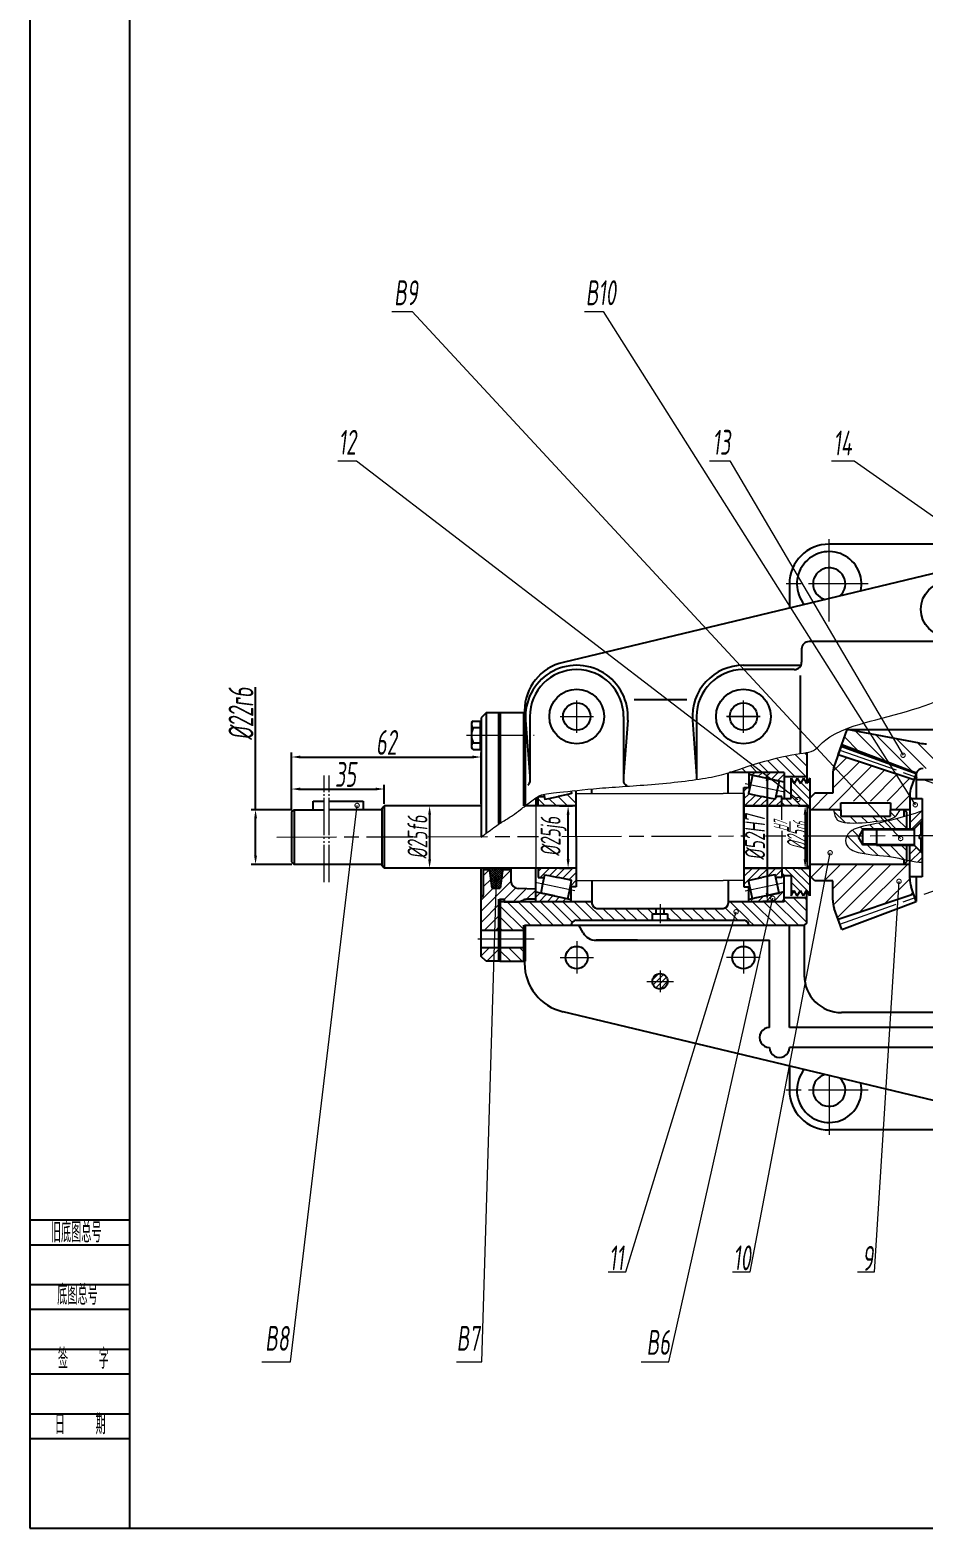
# Model space of a CAD drawing. Extents: x -500 to 7960, y -6170 to 1582.
# Drawn here: x 62 to 421, y -831 to -228 of the extents above; entities that cross this region are included whole.
import ezdxf

# ---------------------------------------------------------------- set-up
doc = ezdxf.new("R2010")
doc.units = 0
doc.linetypes.add('ACAD_ISO08W100', pattern=[36, 24, -3, 6, -3])
doc.linetypes.add('JIS_09_15', pattern=[18.9, 15, -0.9, 0.6, -0.9, 0.6, -0.9])
doc.layers.get('0').update_dxf_attribs({"linetype": 'CONTINUOUS'})
doc.layers.get('Defpoints').update_dxf_attribs({"linetype": 'CONTINUOUS'})
for name, color, linetype, lineweight in [('zhongxin', 1, 'ACAD_ISO08W100', 9), ('双点画线', 1, 'JIS_09_15', 9), ('垫片', 7, 'CONTINUOUS', 50), ('标注', 5, 'CONTINUOUS', 9), ('粗实线', 7, 'CONTINUOUS', 25), ('细实线', 7, 'CONTINUOUS', 9), ('细实线 波浪线', 3, 'CONTINUOUS', 9), ('细点画线', 1, 'ACAD_ISO08W100', 9)]:
    doc.layers.add(name, color=color, linetype=linetype, lineweight=lineweight)
doc.styles.get("Standard").update_dxf_attribs({"font": 'gbenor.shx', "width": 0.7, "oblique": 7, "height": 10, "bigfont": 'gbcbig.shx'})
doc.styles.add('窄字宽', font='gbeitc.shx', dxfattribs={"width": 0.5, "oblique": 7, "bigfont": 'gbcbig.shx'})
doc.dimstyles.new('GB-35', dxfattribs={"dimtxt": 4.5, "dimasz": 3.5, "dimexe": 1.75, "dimexo": 0.875, "dimgap": 0.875, "dimtad": 1, "dimdsep": 46, "dimtxsty": 'Standard', "dimcen": 3.5, "dimadec": 0, "dimazin": 0, "dimtfac": 0.7, "dimtmove": 0, "dimatfit": 3, "dimfxl": 1, "dimtzin": 0, "dimarcsym": 0})
pattern_1 = [(45, (-1583.343, -404.8657), (-1.5715448, 1.5715448), [])]
pattern_2 = [(135, (-1444.4283, -725.996), (-2.245064, -2.245064), [])]

# ---------------------------------------------------------------- blocks, each defined once
blk = doc.blocks.new('*D215')
at = {"layer": 'Defpoints', "color": 0, "transparency": 16777216}
for p in [(168.15, -541.85), (152.67, -563.85), (168.15, -563.85)]:
    blk.add_point(p, dxfattribs=at)
at = {"layer": '标注', "color": 0, "lineweight": -2, "transparency": 16777216}
for p, q in [((152.67, -541.85), (152.67, -492.5)), ((167.28, -541.85), (150.92, -541.85)), ((152.67, -560.35), (152.67, -545.35)), ((167.28, -563.85), (150.92, -563.85))]:
    blk.add_line(p, q, dxfattribs=at)
at = {"layer": '标注', "color": 0, "transparency": 16777216}
for points in [[(152.09, -545.35), (153.25, -545.35), (152.67, -541.85)], [(152.09, -560.35), (153.25, -560.35), (152.67, -563.85)]]:
    blk.add_solid(points, dxfattribs=at)
at = {"layer": '标注', "color": 0, "transparency": 16777216, "insert": (146.8, -503.24), "char_height": 10, "attachment_point": 5, "rotation": 90}
blk.add_mtext('%%C22r6', dxfattribs=at)
blk = doc.blocks.new('_DotSmall')
at = {"color": 0, "linetype": 'ByBlock', "const_width": 0.5}
blk.add_lwpolyline([(-0.0625, 0, 1), (0.0625, 0, 1)], format="xyb", close=True, dxfattribs=at)
blk = doc.blocks.new('*D250')
at = {"layer": 'Defpoints', "color": 0, "transparency": 16777216}
for p in [(274.07, -540.35), (278.44, -540.35), (274.07, -565.35)]:
    blk.add_point(p, dxfattribs=at)
at = {"layer": '标注', "color": 0, "lineweight": -2, "transparency": 16777216}
for p, q in [((274.94, -540.35), (280.19, -540.35)), ((278.44, -561.85), (278.44, -543.85)), ((274.94, -565.35), (280.19, -565.35))]:
    blk.add_line(p, q, dxfattribs=at)
at = {"layer": '标注', "color": 0, "transparency": 16777216}
for points in [[(277.86, -543.85), (279.03, -543.85), (278.44, -540.35)], [(277.86, -561.85), (279.03, -561.85), (278.44, -565.35)]]:
    blk.add_solid(points, dxfattribs=at)
at = {"layer": '标注', "color": 0, "transparency": 16777216, "insert": (272.6, -552.59), "char_height": 10, "attachment_point": 5, "rotation": 90}
blk.add_mtext('{\\H0.8x;%%C25j6}', dxfattribs=at)
blk = doc.blocks.new('*D251')
at = {"layer": 'Defpoints', "color": 0, "transparency": 16777216}
for p in [(370.16, -540.35), (370.16, -565.35), (373.82, -565.35)]:
    blk.add_point(p, dxfattribs=at)
at = {"layer": '标注', "color": 0, "lineweight": -2, "transparency": 16777216}
for p, q in [((371.04, -540.35), (375.57, -540.35)), ((373.82, -543.85), (373.82, -561.85)), ((371.04, -565.35), (375.57, -565.35))]:
    blk.add_line(p, q, dxfattribs=at)
at = {"layer": '标注', "color": 0, "transparency": 16777216}
for points in [[(373.24, -543.85), (374.41, -543.85), (373.82, -540.35)], [(373.24, -561.85), (374.41, -561.85), (373.82, -565.35)]]:
    blk.add_solid(points, dxfattribs=at)
at = {"layer": '标注', "color": 0, "transparency": 16777216, "insert": (367.82, -552.37), "char_height": 10, "attachment_point": 5, "rotation": 90, "style": '窄字宽'}
blk.add_mtext('{\\H0.8x;%%C25\\H0.7x;\\SH7/r6;}', dxfattribs=at)
blk = doc.blocks.new('*D252')
at = {"layer": 'Defpoints', "color": 0, "transparency": 16777216}
for p in [(361.51, -526.85), (358.54, -578.85), (361.51, -578.85)]:
    blk.add_point(p, dxfattribs=at)
at = {"layer": '标注', "color": 0, "lineweight": -2, "transparency": 16777216}
for p, q in [((360.63, -526.85), (356.79, -526.85)), ((358.54, -530.35), (358.54, -575.35)), ((360.63, -578.85), (356.79, -578.85))]:
    blk.add_line(p, q, dxfattribs=at)
at = {"layer": '标注', "color": 0, "transparency": 16777216}
for points in [[(357.96, -530.35), (359.13, -530.35), (358.54, -526.85)], [(357.96, -575.35), (359.13, -575.35), (358.54, -578.85)]]:
    blk.add_solid(points, dxfattribs=at)
at = {"layer": '标注', "color": 0, "transparency": 16777216, "insert": (353.67, -552.85), "char_height": 10, "attachment_point": 5, "rotation": 90}
blk.add_mtext('{\\H0.8x;%%C52H7}', dxfattribs=at)
blk = doc.blocks.new('*D253')
at = {"layer": 'Defpoints', "color": 0, "transparency": 16777216}
for p in [(204.44, -533.53), (204.44, -540.35), (167.15, -542.85)]:
    blk.add_point(p, dxfattribs=at)
at = {"layer": '标注', "color": 0, "lineweight": -2, "transparency": 16777216}
for p, q in [((167.15, -541.98), (167.15, -531.78)), ((170.65, -533.53), (200.94, -533.53)), ((204.44, -539.48), (204.44, -531.78))]:
    blk.add_line(p, q, dxfattribs=at)
at = {"layer": '标注', "color": 0, "transparency": 16777216}
for points in [[(170.65, -532.95), (170.65, -534.12), (167.15, -533.53)], [(200.94, -532.95), (200.94, -534.12), (204.44, -533.53)]]:
    blk.add_solid(points, dxfattribs=at)
at = {"layer": '标注', "color": 0, "transparency": 16777216, "insert": (188.87, -527.66), "char_height": 10, "attachment_point": 5}
blk.add_mtext('35', dxfattribs=at)
blk = doc.blocks.new('*D254')
at = {"layer": 'Defpoints', "color": 0, "transparency": 16777216}
for p in [(243.44, -520.65), (243.44, -540.35), (167.15, -542.85)]:
    blk.add_point(p, dxfattribs=at)
at = {"layer": '标注', "color": 0, "lineweight": -2, "transparency": 16777216}
for p, q in [((167.15, -541.98), (167.15, -518.9)), ((170.65, -520.65), (239.94, -520.65)), ((243.44, -539.48), (243.44, -518.9))]:
    blk.add_line(p, q, dxfattribs=at)
at = {"layer": '标注', "color": 0, "transparency": 16777216}
for points in [[(170.65, -520.07), (170.65, -521.23), (167.15, -520.65)], [(239.94, -520.07), (239.94, -521.23), (243.44, -520.65)]]:
    blk.add_solid(points, dxfattribs=at)
at = {"layer": '标注', "color": 0, "transparency": 16777216, "insert": (205.3, -514.77), "char_height": 10, "attachment_point": 5}
blk.add_mtext('62', dxfattribs=at)
blk = doc.blocks.new('*D255')
at = {"layer": 'Defpoints', "color": 0, "transparency": 16777216}
for p in [(223.94, -540.35), (222.7, -565.35), (223.94, -565.35)]:
    blk.add_point(p, dxfattribs=at)
at = {"layer": '标注', "color": 0, "lineweight": -2, "transparency": 16777216}
for p, q in [((223.07, -540.35), (220.95, -540.35)), ((222.7, -543.85), (222.7, -561.85)), ((223.07, -565.35), (220.95, -565.35))]:
    blk.add_line(p, q, dxfattribs=at)
at = {"layer": '标注', "color": 0, "transparency": 16777216}
for points in [[(222.12, -543.85), (223.29, -543.85), (222.7, -540.35)], [(222.12, -561.85), (223.29, -561.85), (222.7, -565.35)]]:
    blk.add_solid(points, dxfattribs=at)
at = {"layer": '标注', "color": 0, "transparency": 16777216, "insert": (217.83, -552.85), "char_height": 10, "attachment_point": 5, "rotation": 90}
blk.add_mtext('{\\H0.8x;%%C25f6}', dxfattribs=at)

msp = doc.modelspace()

# ---------------------------------------------------------------- hatches: boundary and pattern name
at = {"layer": '细实线 波浪线'}
h = msp.add_hatch(dxfattribs=at)
h.set_pattern_fill('ANSI31', color=256, scale=1.5, angle=90)
h.set_pattern_definition([(135, (-1444.4283, -725.996), (-3.367596, -3.367596), [])])
h.paths.add_polyline_path([(455.795, -519.044), (455.795, -506.794), (451.478, -505.637), (451.478, -517.887)], flags=24)
edge = h.paths.add_edge_path()
edge.add_line((446.77, -515.301), (446.77, -525.301))
edge.add_line((446.77, -525.301), (455.97, -525.301))
edge.add_arc((455.97, -527.301), 2, 0, 90, ccw=False)
edge.add_line((457.97, -527.301), (457.97, -531.504))
edge.add_line((457.97, -531.504), (458.767, -532.301))
edge.add_line((458.767, -532.301), (468.77, -532.301))
edge.add_line((468.77, -532.301), (468.77, -492.224))
edge.add_line((468.77, -492.224), (457.97, -492.224))
edge.add_line((457.97, -492.224), (457.97, -509.556))
edge.add_line((457.97, -509.556), (457.97, -513.301))
edge.add_arc((455.97, -513.301), 2, -90, 0, ccw=False)
edge.add_line((455.97, -515.301), (446.77, -515.301))
edge = h.paths.add_edge_path()
edge.add_line((436.77, -525.301), (436.77, -515.301))
edge.add_line((436.77, -515.301), (422.669, -515.301))
edge.add_arc((422.669, -500.301), 15, 259.356399, 270, ccw=False)
edge.add_line((419.899, -515.043), (390.701, -509.556))
edge.add_line((390.701, -509.556), (388.568, -515.59))
edge.add_line((388.568, -515.59), (418.579, -526.978))
edge.add_arc((421.272, -528.301), 3, 90, 153.825179, ccw=False)
edge.add_line((421.272, -525.301), (436.77, -525.301))
h = msp.add_hatch(dxfattribs=at)
h.set_pattern_fill('ANSI31', color=256, angle=90)
h.set_pattern_definition(pattern_2)
edge = h.paths.add_edge_path()
edge.add_spline(control_points=[(281.693, -534.116), (280.979, -534.193), (280.29, -534.268), (279.63, -534.34)], knot_values=[6.3442102, 6.3442102, 6.3442102, 6.3442102, 6.4788345, 6.4788345, 6.4788345, 6.4788345], degree=3, periodic=0)
edge.add_line((279.63, -534.34), (279.85, -535.382))
edge.add_line((279.85, -535.382), (278.274, -535.716))
edge.add_line((278.274, -535.716), (274.47, -536.521))
edge.add_line((274.47, -536.521), (270.666, -537.327))
edge.add_line((270.666, -537.327), (269.089, -537.661))
edge.add_line((269.089, -537.661), (268.865, -536.603))
edge.add_line((268.865, -536.603), (266.443, -536.603))
edge.add_line((266.443, -536.603), (266.443, -540.353))
edge.add_line((266.443, -540.353), (281.693, -540.353))
edge.add_line((281.693, -540.353), (281.693, -534.116))
edge = h.paths.add_edge_path()
edge.add_spline(control_points=[(374.48, -518.851), (373.713, -518.989), (372.859, -519.096), (371.88, -519.225)], knot_values=[11.2635297, 11.2635297, 11.2635297, 11.2635297, 11.5237186, 11.5237186, 11.5237186, 11.5237186], degree=3, periodic=0)
edge.add_spline(control_points=[(371.88, -519.225), (370.889, -519.356), (365.52, -520.095), (352.448, -523.72), (345.797, -526.105), (343.392, -526.853)], knot_values=[9.4749772, 9.4749772, 9.4749772, 9.4749772, 9.7385068, 10.7385068, 11.2635297, 11.2635297, 11.2635297, 11.2635297], degree=3, periodic=0)
edge.add_line((343.392, -526.853), (365.443, -526.853))
edge.add_line((365.443, -526.853), (365.443, -528.488))
edge.add_line((365.443, -528.488), (374.48, -528.488))
edge.add_line((374.48, -528.488), (374.48, -518.851))
h = msp.add_hatch(dxfattribs=at)
h.set_pattern_fill('ANSI31', color=256, scale=1.5)
h.set_pattern_definition([(45, (-1444.4283, -725.996), (-3.367596, 3.367596), [])])
edge = h.paths.add_edge_path()
edge.add_line((415.93, -569.578), (415.93, -563.853))
edge.add_line((415.93, -563.853), (378.167, -563.853))
edge.add_line((378.167, -563.853), (375.661, -565.353))
edge.add_line((375.661, -565.353), (375.661, -568.453))
edge.add_line((375.661, -568.453), (377.661, -570.453))
edge.add_line((377.661, -570.453), (384.968, -570.453))
edge.add_line((384.968, -570.453), (384.968, -578.217))
edge.add_arc((394.968, -578.217), 10, 180, 199.47)
edge.add_line((385.54, -581.551), (387.102, -585.967))
edge.add_line((387.102, -585.967), (417.542, -575.853))
edge.add_line((417.542, -575.853), (416.501, -572.911))
edge.add_arc((425.93, -569.578), 10, 180, 199.47, ccw=False)
edge = h.paths.add_edge_path()
edge.add_line((388.236, -538.353), (402.943, -538.353))
edge.add_line((402.943, -538.353), (402.943, -525.002))
edge.add_line((402.943, -525.002), (387.102, -519.738))
edge.add_line((387.102, -519.738), (385.54, -524.155))
edge.add_arc((394.968, -527.488), 10, 160.53, 180)
edge.add_line((384.968, -527.488), (384.968, -535.253))
edge.add_line((384.968, -535.253), (377.661, -535.253))
edge.add_line((377.661, -535.253), (375.661, -537.253))
edge.add_line((375.661, -537.253), (375.661, -541.853))
edge.add_line((375.661, -541.853), (388.236, -541.853))
edge.add_line((388.236, -541.853), (388.236, -538.353))
edge = h.paths.add_edge_path()
edge.add_line((402.943, -538.353), (408.236, -538.353))
edge.add_line((408.236, -538.353), (408.236, -541.853))
edge.add_line((408.236, -541.853), (415.93, -541.853))
edge.add_line((415.93, -541.853), (415.93, -536.127))
edge.add_arc((425.93, -536.127), 10, 160.53, 180, ccw=False)
edge.add_line((416.501, -532.794), (417.542, -529.852))
edge.add_line((417.542, -529.852), (402.943, -525.002))
edge.add_line((402.943, -525.002), (402.943, -538.353))
h = msp.add_hatch(dxfattribs=at)
h.set_pattern_fill('ANSI31', color=256, scale=0.7)
h.set_pattern_definition([(45, (-1583.343, -401.8657), (-1.5715448, 1.5715448), [])])
h.paths.add_polyline_path([(365.443, -526.853), (365.443, -530.767), (351.193, -527.749), (351.193, -526.853)])
h.paths.add_polyline_path([(352.612, -535.716), (356.416, -536.521), (360.22, -537.327), (361.797, -537.661), (362.021, -536.603), (364.443, -536.603), (364.443, -540.353), (349.193, -540.353), (349.193, -532.853), (351.571, -532.853), (351.035, -535.382)])
h = msp.add_hatch(dxfattribs=at)
h.set_pattern_fill('ANSI31', color=256, scale=0.7, angle=90)
h.set_pattern_definition([(135, (-1444.4283, -725.996), (-1.5715448, -1.5715448), [])])
h.paths.add_polyline_path([(375.661, -529.137), (374.411, -531.302), (373.161, -529.137), (371.911, -531.302), (370.661, -529.137), (369.411, -531.302), (368.161, -529.137), (368.161, -537.382), (364.443, -537.382), (364.443, -540.353), (375.661, -540.353)])
h.paths.add_polyline_path([(375.661, -565.353), (364.443, -565.353), (364.443, -568.323), (368.161, -568.323), (368.161, -576.568), (369.411, -574.403), (370.661, -576.568), (371.911, -574.403), (373.161, -576.568), (374.411, -574.403), (375.661, -576.568)])
h = msp.add_hatch(dxfattribs=at)
h.set_pattern_fill('ANSI31', color=256, angle=90)
edge = h.paths.add_edge_path()
edge.add_spline(control_points=[(385.236, -541.853), (386.049, -545.722), (388.614, -547.014), (394.39, -547.481), (401.722, -546.673), (405.12, -546.217), (405.514, -546.158)], knot_values=[0, 0, 0, 0, 1.1237018, 4.0925835, 13.3088276, 14.6094693, 14.6094693, 14.6094693, 14.6094693], degree=3, periodic=0)
edge.add_line((405.514, -546.158), (404.767, -544.444))
edge.add_line((404.767, -544.444), (388.235, -544.444))
edge.add_line((388.235, -544.444), (388.236, -541.853))
edge.add_line((388.236, -541.853), (387.449, -541.853))
edge.add_line((387.449, -541.853), (385.236, -541.853))
h.paths.add_polyline_path([(405.514, -546.158), (405.643, -546.138), (405.771, -546.118), (405.896, -546.098), (406.02, -546.078), (406.142, -546.057), (406.263, -546.036), (406.382, -546.014), (406.5, -545.992), (406.616, -545.969), (406.732, -545.946), (406.845, -545.922), (406.958, -545.898), (407.07, -545.873), (407.18, -545.847), (407.29, -545.82), (407.399, -545.792), (407.507, -545.764), (407.614, -545.735), (407.721, -545.704), (407.827, -545.673), (407.932, -545.641), (408.037, -545.607), (408.142, -545.573), (408.247, -545.537), (408.351, -545.5), (408.455, -545.462), (408.559, -545.423), (408.663, -545.382), (408.767, -545.34), (408.871, -545.296), (408.975, -545.251), (409.08, -545.204), (409.185, -545.156), (409.289, -545.106), (409.393, -545.053), (409.497, -544.998), (409.601, -544.94), (409.704, -544.88), (409.805, -544.816), (409.906, -544.749), (410.006, -544.679), (410.104, -544.605), (410.201, -544.527), (410.297, -544.444), (410.39, -544.357), (410.482, -544.266), (410.571, -544.17), (410.659, -544.068), (410.744, -543.961), (410.826, -543.849), (410.906, -543.731), (410.984, -543.607), (411.063, -543.472), (411.149, -543.322), (411.247, -543.152), (411.362, -542.959), (411.497, -542.737), (411.66, -542.481), (411.853, -542.188), (412.083, -541.853), (408.236, -541.853), (408.101, -544.444), (404.632, -544.444)])
h = msp.add_hatch(dxfattribs=at)
h.set_pattern_fill('ANSI31', color=256, scale=0.7)
h.set_pattern_definition([(45, (-1444.4283, -725.996), (-1.5715448, 1.5715448), [])])
h.paths.add_polyline_path([(415.93, -562.399), (416.509, -562.519), (417.084, -562.631), (417.655, -562.73), (418.221, -562.816), (418.779, -562.887), (419.331, -562.942), (419.873, -562.977), (420.407, -562.991), (420.93, -562.983), (420.93, -559.353), (417.73, -556.153), (415.93, -556.153)])
h.paths.add_polyline_path([(420.93, -542.367), (420.094, -542.66), (419.26, -542.942), (418.426, -543.211), (417.593, -543.465), (416.761, -543.701), (415.93, -543.917), (415.93, -549.553), (417.73, -549.553), (420.93, -546.353)])
h = msp.add_hatch(dxfattribs=at)
h.set_pattern_fill('ANSI31', color=256, angle=90)
edge = h.paths.add_edge_path()
edge.add_line((414.563, -556.153), (402.581, -556.153))
edge.add_line((402.581, -556.153), (396.93, -556.153))
edge.add_line((396.93, -556.153), (396.93, -555.703))
edge.add_line((396.93, -555.703), (395.284, -552.853))
edge.add_line((395.284, -552.853), (395.596, -552.313))
edge.add_line((395.596, -552.313), (390.627, -552.324))
edge.add_spline(control_points=[(390.627, -552.324), (389.699, -554.082), (390.243, -557.851), (399.955, -560.315), (406.618, -560.139), (412.418, -561.569), (413.563, -561.847)], knot_values=[35.6077433, 35.6077433, 35.6077433, 35.6077433, 43.8252685, 50.165375, 62.8701565, 65.9708952, 65.9708952, 65.9708952, 65.9708952], degree=3, periodic=0)
edge.add_spline(control_points=[(413.563, -561.847), (413.896, -561.928), (414.229, -562.009), (414.563, -562.088)], knot_values=[65.9708952, 65.9708952, 65.9708952, 65.9708952, 66.8726771, 66.8726771, 66.8726771, 66.8726771], degree=3, periodic=0)
edge.add_line((414.563, -562.088), (414.563, -556.153))
h.paths.add_polyline_path([(402.581, -555.703), (396.93, -555.703), (396.93, -556.153), (402.581, -556.153)], flags=17)
edge = h.paths.add_edge_path()
edge.add_spline(control_points=[(414.563, -544.423), (412.887, -544.914), (410.012, -545.693), (407.181, -546.379), (405.976, -546.656)], knot_values=[9.1924741, 9.1924741, 9.1924741, 9.1924741, 14.3626989, 18.1076317, 18.1076317, 18.1076317, 18.1076317], degree=3, periodic=0)
edge.add_line((405.976, -546.656), (408.661, -549.553))
edge.add_line((408.661, -549.553), (414.563, -549.553))
edge.add_line((414.563, -549.553), (414.563, -544.423))
edge = h.paths.add_edge_path()
edge.add_spline(control_points=[(405.976, -546.656), (404.478, -547), (399.529, -548.065), (392.911, -549.233), (390.897, -551.813), (390.627, -552.324)], knot_values=[18.1076317, 18.1076317, 18.1076317, 18.1076317, 22.758309, 33.2166699, 35.6077433, 35.6077433, 35.6077433, 35.6077433], degree=3, periodic=0)
edge.add_line((390.627, -552.324), (395.596, -552.313))
edge.add_line((395.596, -552.313), (396.93, -550.003))
edge.add_line((396.93, -550.003), (396.93, -549.553))
edge.add_line((396.93, -549.553), (402.581, -549.553))
edge.add_line((402.581, -549.553), (408.661, -549.553))
edge.add_line((408.661, -549.553), (405.976, -546.656))
h.paths.add_polyline_path([(402.581, -549.553), (396.93, -549.553), (396.93, -550.003), (402.581, -550.003)], flags=17)
h = msp.add_hatch(dxfattribs=at)
h.set_pattern_fill('ANSI31', color=256)
h.set_pattern_definition([(45, (-1444.4283, -725.996), (-2.245064, 2.245064), [])])
edge = h.paths.add_edge_path()
edge.add_line((243.468, -590.329), (250.89, -590.329))
edge.add_line((250.89, -590.329), (250.89, -577.853))
edge.add_line((250.89, -577.853), (252.643, -577.853))
edge.add_line((252.643, -577.853), (252.643, -578.853))
edge.add_line((252.643, -578.853), (258.643, -578.853))
edge.add_line((258.643, -578.853), (260.627, -578.144))
edge.add_arc((262.309, -582.853), 5, 90, 109.653824, ccw=False)
edge.add_line((262.309, -577.853), (265.443, -577.853))
edge.add_line((265.443, -577.853), (265.443, -573.853))
edge.add_line((265.443, -573.853), (258.293, -573.495))
edge.add_arc((258.443, -570.499), 3, 180, 267.138209, ccw=False)
edge.add_line((255.443, -570.499), (255.443, -565.853))
edge.add_line((255.443, -565.853), (252.127, -565.853))
edge.add_line((252.127, -565.853), (251.14, -573.353))
edge.add_line((251.14, -573.353), (247.746, -573.353))
edge.add_line((247.746, -573.353), (246.759, -565.853))
edge.add_line((246.759, -565.853), (244.443, -565.853))
edge.add_line((244.443, -565.853), (244.443, -575.576))
edge.add_arc((242.443, -575.576), 2, -49.410105, 0, ccw=False)
edge.add_line((243.744, -577.095), (243.455, -577.342))
edge.add_line((243.455, -577.342), (243.468, -590.329))
h.paths.add_polyline_path([(243.475, -597.329), (243.498, -602.853), (250.909, -602.853), (250.89, -597.329)])
h = msp.add_hatch(dxfattribs=at)
h.set_pattern_fill('ANSI37', color=256, scale=0.2)
h.set_pattern_definition([(45, (-2437.8879, -863.3737), (-0.4490128, 0.4490128), []), (135, (-2437.8879, -863.3737), (-0.4490128, -0.4490128), [])])
h.paths.add_polyline_path([(246.693, -565.353), (252.193, -565.353), (251.14, -573.353), (247.746, -573.353)])
h = msp.add_hatch(dxfattribs=at)
h.set_pattern_fill('ANSI31', color=256, scale=0.7)
h.set_pattern_definition(pattern_1)
h.paths.add_polyline_path([(279.693, -578.853), (279.693, -577.956), (265.443, -574.939), (265.443, -578.853)])
h.paths.add_polyline_path([(279.85, -570.323), (279.315, -572.853), (281.693, -572.853), (281.693, -565.353), (266.443, -565.353), (266.443, -569.103), (268.865, -569.103), (269.089, -568.045), (270.666, -568.378), (274.47, -569.184), (278.274, -569.99)])
h = msp.add_hatch(dxfattribs=at)
h.set_pattern_fill('ANSI31', color=256, scale=0.7)
h.set_pattern_definition(pattern_1)
h.paths.add_polyline_path([(351.193, -578.853), (351.193, -577.956), (365.443, -574.939), (365.443, -578.853)])
h.paths.add_polyline_path([(351.035, -570.323), (351.571, -572.853), (349.193, -572.853), (349.193, -565.353), (364.443, -565.353), (364.443, -569.103), (362.021, -569.103), (361.797, -568.045), (360.22, -568.378), (356.416, -569.184), (352.612, -569.99)])
h = msp.add_hatch(dxfattribs=at)
h.set_pattern_fill('ANSI31', color=256, angle=90)
h.set_pattern_definition(pattern_2)
h.paths.add_polyline_path([(260.89, -597.329), (250.89, -597.329), (250.89, -602.853), (250.927, -602.853), (260.89, -602.853)])
edge = h.paths.add_edge_path()
edge.add_line((250.89, -578.853), (250.89, -590.329))
edge.add_line((250.89, -590.329), (260.89, -590.329))
edge.add_line((260.89, -590.329), (260.89, -588.353))
edge.add_line((260.89, -588.353), (279.279, -587.938))
edge.add_line((279.279, -587.938), (281.279, -585.938))
edge.add_line((281.279, -585.938), (312.443, -586.353))
edge.add_line((312.443, -586.353), (312.443, -583.691))
edge.add_line((312.443, -583.691), (313.844, -583.691))
edge.add_line((313.844, -583.691), (313.844, -581.537))
edge.add_line((313.844, -581.537), (290.05, -581.537))
edge.add_arc((290.05, -579.537), 2, 180, 270, ccw=False)
edge.add_line((288.05, -579.537), (288.05, -578.853))
edge.add_line((288.05, -578.853), (250.89, -578.853))
edge = h.paths.add_edge_path()
edge.add_line((342.835, -578.853), (342.835, -579.537))
edge.add_arc((340.835, -579.537), 2, -90, 0, ccw=False)
edge.add_line((340.835, -581.537), (317.042, -581.537))
edge.add_line((317.042, -581.537), (317.042, -583.691))
edge.add_line((317.042, -583.691), (318.443, -583.691))
edge.add_line((318.443, -583.691), (318.443, -586.353))
edge.add_line((318.443, -586.353), (351.193, -586.353))
edge.add_line((351.193, -586.353), (351.193, -588.353))
edge.add_line((351.193, -588.353), (373.48, -588.353))
edge.add_line((373.48, -588.353), (374.48, -587.353))
edge.add_line((374.48, -587.353), (374.48, -577.217))
edge.add_line((374.48, -577.217), (365.443, -577.217))
edge.add_line((365.443, -577.217), (365.443, -578.853))
edge.add_line((365.443, -578.853), (342.835, -578.853))
h = msp.add_hatch(dxfattribs=at)
h.set_pattern_fill('ANSI31', color=256, scale=0.5)
h.set_pattern_definition([(45, (-1444.4283, -725.9961), (-1.122532, 1.122532), [])])
h.paths.add_polyline_path([(315.464, -607.813, 0.4162333), (312.343, -610.912), (315.464, -610.912)])
h.paths.add_polyline_path([(315.464, -607.813), (315.464, -610.912), (318.543, -610.912, 0.4121967)])
h.paths.add_polyline_path([(318.543, -610.912), (315.464, -610.912), (315.464, -614.012, 0.4121967)])
h.paths.add_polyline_path([(315.464, -610.912), (312.343, -610.912, 0.4162333), (315.464, -614.012)])

# ---------------------------------------------------------------- linework, layer by layer
for p, q in [((239.531, -506.727), (240.241, -506.164)), ((240.241, -506.164), (242.988, -506.164)), ((239.531, -506.727), (239.531, -517.035)), ((240.241, -508.836), (242.988, -508.836)), ((239.531, -517.035), (240.241, -517.589)), ((240.241, -514.917), (242.988, -514.917)), ((240.241, -517.589), (242.988, -517.589))]:
    msp.add_line(p, q)
for centre, radius, start, end in [((241.143, -507.5), 1.612, 124.022166, 235.977834), ((246.396, -511.877), 6.865, 153.7124, 206.2876), ((241.143, -516.253), 1.612, 124.022166, 235.977834)]:
    msp.add_arc(centre, radius, start, end)
at = {"layer": 'zhongxin'}
for p, q in [((383.502, -456.919), (383.502, -432.979)), ((399.242, -451.016), (365.19, -451.016)), ((383.502, -466.113), (383.502, -447.725)), ((281.89, -510.924), (281.89, -497.974)), ((348.995, -510.924), (348.995, -497.974)), ((348.995, -510.924), (348.995, -497.974)), ((275.198, -504.353), (288.676, -504.353)), ((355.688, -504.353), (342.209, -504.353)), ((342.303, -504.353), (355.781, -504.353)), ((237.484, -511.877), (264.734, -511.877)), ((387.768, -587.853), (585.771, -517.853)), ((387.768, -517.853), (486.77, -552.853)), ((161.288, -552.847), (215.896, -552.722)), ((222.028, -552.708), (266.473, -552.607)), ((275.95, -552.586), (350.674, -552.415)), ((357.849, -552.399), (366.026, -552.38)), ((372.981, -552.365), (427.112, -552.241)), ((315.443, -579.919), (315.443, -587.463)), ((242.148, -593.829), (264.734, -593.829)), ((281.89, -594.782), (281.89, -607.732)), ((348.995, -594.782), (348.995, -607.732)), ((275.198, -601.353), (288.676, -601.353)), ((355.688, -601.353), (342.209, -601.353)), ((315.464, -606.58), (315.464, -615.201)), ((310.125, -610.912), (320.803, -610.912)), ((383.502, -648.786), (383.502, -672.727)), ((399.242, -654.689), (365.19, -654.689))]:
    msp.add_line(p, q, dxfattribs=at)
at = {"layer": '双点画线'}
for p, q in [((180.245, -571.036), (180.245, -528.126)), ((182.245, -571.036), (182.245, -528.126))]:
    msp.add_line(p, q, dxfattribs=at)
at = {"layer": '垫片'}
for p, q in [((250.89, -547.385), (250.89, -502.853)), ((260.89, -502.853), (260.89, -540.353)), ((250.89, -577.853), (250.89, -602.853)), ((260.89, -588.353), (260.89, -602.853))]:
    msp.add_line(p, q, dxfattribs=at)
at = {"layer": '标注'}
for p, q in [((207.437, -341.359), (215.675, -341.359)), ((215.675, -341.359), (412.259, -553.435)), ((285.043, -341.359), (292.511, -341.359)), ((292.511, -341.359), (418.16, -539.876)), ((185.84, -401.516), (193.308, -401.516)), ((193.308, -401.516), (370.916, -537.755)), ((335.287, -401.516), (343.525, -401.516)), ((343.525, -401.516), (413.223, -519.936)), ((384.489, -401.516), (393.525, -401.516)), ((393.525, -401.516), (444.282, -437.119)), ((166.659, -763.997), (193.542, -540.132)), ((351.725, -727.727), (383.88, -559.155)), ((243.693, -763.997), (249.654, -569.471)), ((401.725, -727.727), (411.615, -570.672)), ((318.951, -763.997), (360.811, -577.507)), ((301.725, -727.727), (346.051, -582.896)), ((294.543, -727.727), (301.725, -727.727)), ((344.543, -727.727), (351.725, -727.727)), ((394.933, -727.727), (401.725, -727.727)), ((155.128, -763.997), (166.659, -763.997)), ((233.475, -763.997), (243.693, -763.997)), ((307.868, -763.997), (318.951, -763.997))]:
    msp.add_line(p, q, dxfattribs=at)
at = {"layer": '粗实线'}
for p, q in [((61.878, 357.14), (61.878, -830.86)), ((101.878, 357.14), (101.878, -830.86)), ((472.466, -435.024), (383.502, -435.024)), ((439.236, -443.528), (276.457, -482.566)), ((367.502, -451.024), (367.502, -460.732)), ((367.502, -451.024), (367.502, -453.564)), ((448.849, -474.224), (375.413, -474.224)), ((372.413, -477.224), (372.413, -482.474)), ((369.413, -485.474), (348.79, -485.474)), ((348.942, -483.744), (372.181, -483.632)), ((371.88, -487.819), (371.88, -519.426)), ((305.036, -497.569), (326.185, -497.569)), ((242.988, -506.164), (242.988, -517.589)), ((243.479, -504.853), (243.43, -552.853)), ((245.481, -502.853), (243.479, -504.853)), ((260.89, -502.853), (245.481, -502.853)), ((245.481, -502.853), (245.481, -551.29)), ((260.89, -502.069), (260.89, -502.853)), ((261.338, -505.878), (263.011, -528.411)), ((263.011, -504.353), (263.011, -530.815)), ((300.77, -504.353), (300.77, -530.729)), ((302.442, -505.878), (300.77, -528.411)), ((328.49, -505.878), (330.163, -528.411)), ((330.116, -504.353), (330.116, -529.72)), ((242.988, -507.836), (243.472, -507.836)), ((387.102, -519.738), (390.701, -509.556)), ((419.899, -515.043), (390.701, -509.556)), ((390.701, -509.556), (457.97, -509.556)), ((242.988, -515.917), (243.472, -515.917)), ((388.568, -515.59), (385.54, -524.155)), ((388.325, -516.279), (418.443, -527.301)), ((388.568, -515.59), (418.579, -526.978)), ((374.48, -518.851), (374.48, -531.183)), ((417.542, -529.852), (387.102, -519.738)), ((342.835, -535.353), (342.835, -527.024)), ((365.443, -526.853), (343.392, -526.853)), ((351.193, -526.853), (351.193, -527.749)), ((365.443, -530.767), (351.193, -527.749)), ((351.193, -527.749), (351.193, -532.853)), ((365.443, -526.853), (365.443, -537.382)), ((365.443, -528.488), (374.48, -528.488)), ((368.161, -537.382), (368.161, -529.137)), ((368.161, -529.137), (369.411, -531.302)), ((370.661, -529.137), (369.411, -531.302)), ((370.661, -529.137), (371.911, -531.302)), ((373.161, -529.137), (371.911, -531.302)), ((373.161, -529.137), (374.411, -531.302)), ((375.661, -529.137), (374.411, -531.302)), ((375.661, -529.137), (375.661, -563.853)), ((384.968, -527.488), (384.968, -535.253)), ((418.443, -527.301), (416.501, -532.794)), ((418.56, -527.018), (418.56, -537.353)), ((457.97, -529.852), (418.56, -529.852)), ((281.693, -552.853), (281.693, -534.116)), ((288.05, -535.353), (288.05, -533.48)), ((349.193, -552.853), (349.193, -532.853)), ((349.193, -532.853), (351.571, -532.853)), ((349.193, -535.353), (349.193, -570.353)), ((377.661, -535.253), (375.661, -537.253)), ((384.968, -535.253), (377.661, -535.253)), ((415.93, -536.127), (415.93, -549.553)), ((167.155, -542.853), (168.155, -541.853)), ((168.155, -541.853), (168.155, -563.853)), ((168.155, -541.853), (180.245, -541.853)), ((175.909, -541.853), (175.909, -538.353)), ((175.909, -538.353), (180.245, -538.353)), ((182.245, -538.353), (195.909, -538.353)), ((203.443, -541.853), (182.245, -541.853)), ((195.909, -538.353), (195.909, -541.853)), ((203.443, -541.353), (204.443, -540.353)), ((203.443, -541.353), (203.443, -564.353)), ((243.443, -540.353), (204.443, -540.353)), ((204.443, -540.353), (204.443, -565.353)), ((281.693, -540.353), (260.89, -540.353)), ((265.443, -537.06), (265.443, -540.353)), ((266.443, -540.353), (266.443, -536.603)), ((266.443, -536.603), (268.865, -536.603)), ((266.443, -540.353), (266.443, -536.808)), ((281.693, -540.353), (266.443, -540.353)), ((281.693, -540.353), (266.443, -540.353)), ((349.193, -540.353), (364.443, -540.353)), ((349.193, -540.353), (364.443, -540.353)), ((375.661, -540.353), (349.193, -540.353)), ((364.443, -536.603), (362.021, -536.603)), ((364.443, -540.353), (364.443, -536.603)), ((364.443, -540.353), (364.443, -536.808)), ((364.443, -537.382), (368.161, -537.382)), ((374.661, -540.353), (375.661, -541.353)), ((374.661, -540.353), (374.661, -565.353)), ((388.236, -541.853), (375.661, -541.853)), ((387.449, -541.853), (388.236, -541.853)), ((388.236, -541.853), (388.236, -539.12)), ((388.236, -539.12), (397.082, -539.12)), ((388.236, -541.853), (388.236, -544.444)), ((394.961, -539.12), (408.236, -539.12)), ((408.236, -539.12), (408.236, -541.853)), ((415.93, -541.853), (408.236, -541.853)), ((408.236, -544.444), (408.236, -541.853)), ((413.563, -541.853), (414.563, -542.853)), ((413.563, -541.853), (413.563, -544.57)), ((415.93, -537.353), (415.93, -549.553)), ((415.93, -537.353), (420.93, -537.353)), ((420.93, -537.353), (420.93, -568.853)), ((167.155, -542.853), (167.155, -562.853)), ((388.236, -544.444), (408.236, -544.444)), ((414.563, -542.853), (414.563, -549.553)), ((420.93, -546.353), (417.73, -549.553)), ((420.43, -546.853), (420.43, -552.241)), ((281.693, -552.853), (281.693, -572.853)), ((349.193, -552.853), (349.193, -572.853)), ((375.661, -552.853), (375.661, -576.568)), ((396.93, -550.003), (395.284, -552.853)), ((396.93, -555.703), (395.284, -552.853)), ((396.93, -549.553), (396.93, -556.153)), ((402.581, -550.003), (396.93, -550.003)), ((402.581, -549.553), (417.73, -549.553)), ((402.581, -549.553), (402.581, -556.153)), ((417.73, -549.553), (417.73, -556.153)), ((419.747, -552.241), (419.747, -553.464)), ((420.93, -552.241), (419.747, -552.241)), ((420.93, -553.464), (419.747, -553.464)), ((420.43, -553.464), (420.43, -558.853)), ((402.581, -555.703), (396.93, -555.703)), ((402.581, -556.153), (417.73, -556.153)), ((414.563, -556.153), (414.563, -562.853)), ((415.93, -569.578), (415.93, -556.153)), ((415.93, -556.153), (417.73, -556.153)), ((415.93, -568.853), (415.93, -556.153)), ((420.93, -559.353), (417.73, -556.153)), ((167.155, -562.853), (168.155, -563.853)), ((203.443, -563.853), (168.155, -563.853)), ((204.443, -565.353), (203.443, -564.353)), ((281.693, -565.353), (204.443, -565.353)), ((243.479, -600.853), (243.443, -565.353)), ((244.443, -575.62), (244.443, -565.353)), ((244.443, -565.853), (246.759, -565.853)), ((246.693, -565.353), (247.746, -573.353)), ((252.193, -565.353), (251.14, -573.353)), ((252.127, -565.853), (255.443, -565.853)), ((255.443, -565.353), (255.443, -570.499)), ((265.443, -578.853), (265.443, -565.353)), ((281.693, -565.353), (266.443, -565.353)), ((281.693, -565.353), (266.443, -565.353)), ((266.443, -565.353), (266.443, -568.898)), ((266.443, -565.353), (266.443, -569.103)), ((349.193, -565.353), (364.443, -565.353)), ((349.193, -565.353), (364.443, -565.353)), ((375.661, -565.353), (349.193, -565.353)), ((364.443, -565.353), (364.443, -568.898)), ((364.443, -565.353), (364.443, -569.103)), ((374.661, -565.353), (375.661, -564.353)), ((415.93, -563.853), (375.661, -563.853)), ((413.563, -561.847), (413.563, -563.853)), ((414.563, -562.853), (413.563, -563.853)), ((266.443, -569.103), (268.865, -569.103)), ((288.05, -570.353), (288.05, -579.537)), ((342.835, -570.353), (342.835, -579.537)), ((364.443, -569.103), (362.021, -569.103)), ((364.443, -568.323), (368.161, -568.323)), ((365.443, -578.853), (365.443, -568.323)), ((368.161, -568.323), (368.161, -576.568)), ((377.661, -570.453), (375.661, -568.453)), ((384.968, -570.453), (377.661, -570.453)), ((384.968, -578.217), (384.968, -570.453)), ((420.93, -568.853), (415.93, -568.853)), ((418.56, -568.853), (418.56, -578.735)), ((243.443, -577.353), (243.744, -577.095)), ((247.746, -573.353), (251.14, -573.353)), ((250.89, -577.853), (252.643, -577.853)), ((252.643, -577.853), (252.643, -578.853)), ((265.443, -573.853), (258.293, -573.495)), ((258.643, -578.853), (260.627, -578.144)), ((265.443, -577.853), (262.309, -577.853)), ((265.443, -574.939), (279.693, -577.956)), ((281.693, -572.853), (279.315, -572.853)), ((279.693, -577.956), (279.693, -572.853)), ((279.693, -578.853), (279.693, -577.956)), ((349.193, -572.853), (351.571, -572.853)), ((351.193, -577.956), (351.193, -572.853)), ((365.443, -574.939), (351.193, -577.956)), ((351.193, -578.853), (351.193, -577.956)), ((365.443, -577.217), (374.48, -577.217)), ((368.161, -576.568), (369.411, -574.403)), ((370.661, -576.568), (369.411, -574.403)), ((370.661, -576.568), (371.911, -574.403)), ((373.161, -576.568), (371.911, -574.403)), ((373.161, -576.568), (374.411, -574.403)), ((375.661, -576.568), (374.411, -574.403)), ((374.48, -587.353), (374.48, -574.523)), ((417.542, -575.853), (387.102, -585.967)), ((418.56, -578.735), (416.501, -572.911)), ((288.224, -578.853), (250.89, -578.853)), ((252.224, -578.853), (250.89, -578.853)), ((259.492, -578.853), (252.224, -578.853)), ((252.643, -578.853), (258.643, -578.853)), ((265.443, -578.853), (261.443, -578.853)), ((290.05, -581.537), (340.835, -581.537)), ((312.443, -586.353), (312.443, -583.691)), ((312.443, -583.691), (318.443, -583.691)), ((313.844, -583.691), (313.844, -581.537)), ((317.042, -583.691), (317.042, -581.537)), ((318.443, -583.691), (318.443, -586.353)), ((365.443, -578.853), (342.662, -578.853)), ((388.568, -590.115), (385.54, -581.551)), ((388.568, -590.115), (418.56, -578.735)), ((243.468, -590.329), (260.857, -590.329)), ((260.89, -588.353), (351.193, -588.353)), ((279.693, -588.353), (279.693, -588.353)), ((281.693, -586.353), (349.193, -586.353)), ((284.455, -591.326), (282.758, -588.353)), ((351.193, -588.353), (373.48, -588.353)), ((351.193, -588.353), (351.193, -588.353)), ((367.48, -629.505), (367.476, -588.353)), ((374.48, -587.353), (373.48, -588.353)), ((373.48, -588.353), (373.48, -608.489)), ((289.667, -594.353), (359.477, -594.353)), ((306.405, -594.353), (289.667, -594.353)), ((359.48, -629.505), (359.477, -594.353)), ((243.479, -597.329), (260.89, -597.329)), ((245.481, -602.853), (243.479, -600.853)), ((250.927, -602.853), (245.481, -602.853)), ((250.927, -602.853), (260.89, -602.853)), ((260.89, -602.853), (260.89, -603.637)), ((439.236, -662.177), (276.457, -623.139)), ((455.444, -623.489), (388.48, -623.489)), ((439.503, -629.505), (367.48, -629.505)), ((439.503, -637.501), (367.481, -637.501)), ((367.502, -644.974), (367.502, -654.689)), ((440.77, -670.689), (383.502, -670.689)), ((61.878, -706.86), (101.878, -706.86)), ((61.878, -716.86), (101.878, -716.86)), ((61.878, -732.86), (101.878, -732.86)), ((61.878, -742.86), (101.878, -742.86)), ((61.878, -758.86), (101.878, -758.86)), ((61.878, -768.86), (101.878, -768.86)), ((61.878, -784.86), (101.878, -784.86)), ((61.878, -794.86), (101.878, -794.86)), ((61.878, -830.86), (1743.878, -830.86))]:
    msp.add_line(p, q, dxfattribs=at)
for points in [[(357.97, -529.184), (354.166, -528.378), (352.589, -528.045), (351.812, -531.713), (351.035, -535.382), (352.612, -535.716), (356.416, -536.521)], [(357.97, -529.184), (361.774, -529.99), (363.35, -530.323), (362.574, -533.992), (361.797, -537.661), (360.22, -537.327), (356.416, -536.521)], [(268.663, -535.648), (269.089, -537.661), (270.666, -537.327), (274.47, -536.521)], [(279.63, -534.34), (279.85, -535.382), (278.274, -535.716), (274.47, -536.521)], [(272.916, -576.521), (269.112, -575.716), (267.535, -575.382), (268.312, -571.713), (269.089, -568.045), (270.666, -568.378), (274.47, -569.184)], [(272.916, -576.521), (276.72, -577.327), (278.297, -577.661), (279.074, -573.992), (279.85, -570.323), (278.274, -569.99), (274.47, -569.184)], [(357.97, -576.521), (354.166, -577.327), (352.589, -577.661), (351.812, -573.992), (351.035, -570.323), (352.612, -569.99), (356.416, -569.184)], [(357.97, -576.521), (361.774, -575.716), (363.35, -575.382), (362.574, -571.713), (361.797, -568.045), (360.22, -568.378), (356.416, -569.184)]]:
    msp.add_lwpolyline(points, dxfattribs=at)
for centre, radius in [((431.36, -461.224), 11), ((281.89, -504.353), 11), ((348.995, -504.353), 11), ((281.89, -504.353), 5.5), ((348.995, -504.353), 5.5), ((281.89, -601.353), 4.5), ((348.995, -601.353), 4.5), ((315.443, -610.912), 3.1)]:
    msp.add_circle(centre, radius, dxfattribs=at)
for centre, radius, start, end in [((383.502, -451.024), 16, 90, 180), ((383.502, -451.016), 13, 347.400096, 219.572174), ((383.502, -451.016), 6.5, 311.91117, 255.0611), ((375.413, -477.224), 3, 90, 180), ((280.89, -502.069), 20, 102.806372, 180), ((281.89, -504.353), 20.608, 355.754911, 184.245089), ((281.89, -504.353), 20.608, 201.413294, 201.413294), ((281.89, -504.353), 18.879, 0, 180), ((349.042, -504.353), 20.608, 90.277807, 184.245089), ((348.995, -504.353), 18.879, 90.622017, 180), ((369.413, -482.474), 3, 270, 0), ((422.669, -500.301), 15, 259.356399, 270), ((394.968, -527.488), 10, 160.53, 180), ((421.272, -528.301), 3, 90, 160.53), ((261.345, -530.442), 1.707, 303.6288, 347.373694), ((302.436, -530.356), 1.707, 192.626306, 236.3712), ((302.025, -530.973), 0.966, 236.3712, 284.014011), ((425.93, -536.127), 10, 160.53, 180), ((258.443, -570.499), 3, 180, 267.137595), ((425.93, -569.578), 10, 180, 199.47), ((242.443, -575.576), 2, 310.589895, 360), ((262.309, -582.853), 5, 90, 109.653824), ((394.968, -578.217), 10, 180, 199.47), ((290.05, -579.537), 2, 180, 270), ((340.835, -579.537), 2, 270, 0), ((281.693, -588.353), 2, 90, 180), ((349.193, -588.353), 2, 360, 90), ((289.667, -588.353), 6, 209.710009, 270), ((280.89, -603.637), 20, 180, 257.193628), ((388.48, -608.489), 15, 180, 270), ((359.481, -633.505), 4, 89.994362, 269.994362), ((363.481, -637.505), 4, 179.994362, 0.061417), ((383.502, -654.689), 13, 140.427826, 12.599904), ((383.502, -654.689), 6.5, 104.9389, 48.08883), ((383.502, -654.689), 16, 180, 270)]:
    msp.add_arc(centre, radius, start, end, dxfattribs=at)
at = {"layer": '细实线'}
for p, q in [((281.693, -535.353), (340.826, -535.353)), ((349.193, -535.353), (340.826, -535.353)), ((175.909, -541.853), (168.155, -541.853)), ((281.693, -570.353), (340.826, -570.353)), ((349.193, -570.353), (340.826, -570.353))]:
    msp.add_line(p, q, dxfattribs=at)
at = {"layer": '细实线 波浪线'}
for p, q in [((265.443, -540.353), (265.443, -565.353)), ((364.443, -545.972), (364.443, -540.353)), ((364.443, -550.36), (364.443, -565.353)), ((402.581, -549.553), (396.93, -549.553)), ((402.581, -550.003), (417.73, -550.003)), ((402.581, -556.153), (396.93, -556.153)), ((402.581, -555.703), (417.73, -555.703))]:
    msp.add_line(p, q, dxfattribs=at)
for points, knots in [([(243.443, -552.853), (249.44, -548.223), (252.23, -546.563), (256.266, -544.132), (259.118, -541.925), (263.333, -538.605), (267.369, -535.463), (273.365, -535.107), (289.987, -533.091), (313.05, -531.829), (338.646, -528.94), (348.977, -524.683), (370.902, -518.602), (378.3, -519.37), (384.237, -508.572), (435.055, -499.107), (443.258, -480.586), (467.198, -450.084), (471.264, -442.775), (472.53, -434.7), (472.754, -433.024)], [0, 0, 0, 0, 1, 2, 3, 4, 5, 6, 7, 8, 9, 10, 11, 12, 13, 14, 15, 16, 17, 17.2670935, 17.2670935, 17.2670935, 17.2670935]), ([(385.236, -541.853), (386.049, -545.722), (388.614, -547.014), (394.39, -547.481), (404.123, -546.408), (408.236, -545.759), (410.701, -544.363), (411.338, -542.922), (412.083, -541.853)], [0, 0, 0, 0, 1.1237018, 4.0925835, 13.3088276, 19.0266261, 21.9335911, 23.218637, 23.218637, 23.218637, 23.218637]), ([(420.93, -542.367), (417.108, -543.725), (410.564, -545.635), (400.946, -547.815), (389.803, -549.781), (389.392, -557.634), (399.955, -560.315), (408.688, -560.084), (417.663, -563.109), (420.93, -562.983)], [2.6817053, 2.6817053, 2.6817053, 2.6817053, 14.3626989, 22.758309, 33.2166699, 43.8252685, 50.165375, 62.8701565, 72.8490228, 72.8490228, 72.8490228, 72.8490228])]:
    msp.add_open_spline(points, degree=3, knots=knots, dxfattribs=at)
at = {"layer": '细点画线'}
for p, q in [((349.729, -531.272), (364.964, -534.498)), ((281.156, -574.433), (265.921, -571.207)), ((349.729, -574.433), (364.964, -571.207))]:
    msp.add_line(p, q, dxfattribs=at)

# ---------------------------------------------------------------- block references
at = {"layer": '标注', "xscale": 3.5, "yscale": 3.5, "zscale": 3.5, "rotation": 235.1409742256027}
for p in [(413.223, -519.936), (370.916, -537.755), (193.542, -540.132), (418.16, -539.876), (412.259, -553.435), (383.88, -559.155), (249.654, -569.471), (411.615, -570.672), (360.811, -577.507), (346.051, -582.896)]:
    msp.add_blockref('_DotSmall', p, dxfattribs=at)

# ---------------------------------------------------------------- texts
at = {"width": 0.7}
for s, p in [('旧底图总号', (70.283, -715.967)), ('底图总号', (72.847, -741.038)), ('签    字', (73.173, -766.763)), ('日    期', (71.869, -793.139))]:
    msp.add_text(s, height=8.1, dxfattribs=at).set_placement(p)
at = {"layer": '标注', "char_height": 10, "attachment_point": 1}
for s, width, insert in [('B9', 5.59873, (208.444, -328.868)), ('B10', 5.59873, (285.524, -328.868)), ('12', 5.59873, (186.077, -389.025)), ('13', 10, (336.537, -389.025)), ('14', 5.59873, (385.185, -389.338)), ('11', 5.59873, (294.88, -717.159)), ('10', 5.59873, (344.88, -717.159)), ('9', 5.59873, (396.776, -717.36)), ('B8', 5.59873, (156.535, -749.544)), ('B7', 5.59873, (233.568, -749.544)), ('B6', 5.59873, (309.998, -751.17))]:
    msp.add_mtext_dynamic_manual_height_columns(s, width=width, gutter_width=12.5, heights=[0], dxfattribs=dict(at, insert=insert))

# ---------------------------------------------------------------- dimensions: what is measured, and where the dimension line sits
at = {"layer": '标注'}
for base, p1, p2, text, picture, middle in [((152.672, -563.853), (168.155, -541.853), (168.155, -563.853), '%%C<>r6', '*D215', (152.672, -503.244)), ((278.443, -540.353), (274.068, -565.353), (274.068, -540.353), '{\\H0.8x;%%C25j6}', '*D250', (278.443, -552.592))]:
    dim = msp.add_linear_dim(base=base, p1=p1, p2=p2, angle=90, text=text, dimstyle='GB-35', dxfattribs=at)
    dim.commit()
    dim.dimension.update_dxf_attribs({"geometry": picture, "text_midpoint": middle, "dimtype": 160})
dim = msp.add_linear_dim(base=(243.443, -520.649), p1=(167.155, -542.853), p2=(243.443, -540.353), text='62', dimstyle='GB-35', dxfattribs=at)
dim.commit()
dim.dimension.update_dxf_attribs({"geometry": '*D254', "text_midpoint": (205.299, -514.774)})
dim = msp.add_linear_dim(base=(204.443, -533.532), p1=(167.155, -542.853), p2=(204.443, -540.353), text='35', dimstyle='GB-35', dxfattribs=at)
dim.commit()
dim.dimension.update_dxf_attribs({"geometry": '*D253', "text_midpoint": (188.871, -533.532), "dimtype": 160})
for base, p1, p2, text, override, picture, middle in [((373.825, -565.353), (370.165, -540.353), (370.165, -565.353), '{\\H0.8x;%%C25\\H0.7x;\\SH7/r6;}', {"dimtxt": 10, "dimtxsty": '窄字宽'}, '*D251', (373.825, -552.365)), ((358.543, -578.853), (361.509, -526.853), (361.509, -578.853), '{\\H0.8x;%%C<>H7}', {"dimtxt": 4}, '*D252', (358.543, -552.848))]:
    dim = msp.add_linear_dim(base=base, p1=p1, p2=p2, angle=90, text=text, dimstyle='GB-35', override=override, dxfattribs=at)
    dim.commit()
    dim.dimension.update_dxf_attribs({"geometry": picture, "text_midpoint": middle, "dimtype": 160})
dim = msp.add_linear_dim(base=(222.704, -565.353), p1=(223.943, -540.353), p2=(223.943, -565.353), angle=90, text='{\\H0.8x;%%C<>f6}', dimstyle='GB-35', dxfattribs=at)
dim.commit()
dim.dimension.update_dxf_attribs({"geometry": '*D255', "text_midpoint": (217.829, -552.853)})

doc.saveas('drawing.dxf')
